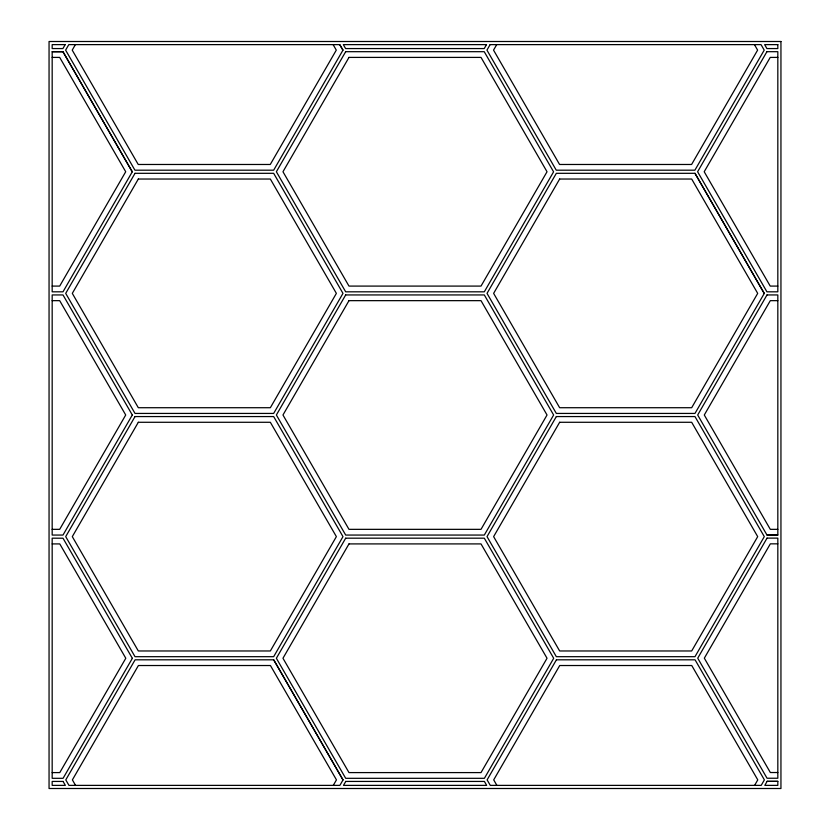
<?xml version="1.0" encoding="UTF-8"?>
<svg xmlns="http://www.w3.org/2000/svg" width="830" height="830" viewBox="0 0 830 830"><rect width="100%" height="100%" fill="white"/><g stroke="black" fill="none" stroke-linecap="round" stroke-linejoin="round"><path stroke-width="1.25" d="M75.395 44.623L72.22 50.122L138.237 164.475L270.279 164.475L336.295 50.122L333.12 44.623M132.271 171.82L62.997 291.818L52.176 291.818L52.176 51.688L62.997 51.688L132.271 171.82L62.935 51.73L52.176 51.719M342.956 50.163L273.661 170.192L134.937 170.192L65.622 50.122L68.797 44.623L339.761 44.623L342.956 50.163L339.719 44.623M496.724 44.623L493.539 50.122L559.565 164.475L691.598 164.475L757.614 50.122L754.439 44.623M333.276 785.377L336.461 779.878L270.435 665.525L138.403 665.525L72.386 779.878L75.561 785.377M343.018 779.941L339.885 785.377L68.963 785.377L65.788 779.878L135.103 659.809L273.744 659.809L343.018 779.941L273.682 659.85M764.254 293.447L694.98 413.433L556.339 413.433L487.023 293.374L556.339 173.314L694.98 173.314L764.254 293.447L694.98 173.314M754.605 785.377L757.78 779.878L691.764 665.525L559.721 665.525L493.705 779.878L496.88 785.377M767.128 781.362L764.814 785.377L777.824 785.377L777.824 781.362L767.128 781.362L777.824 781.362M52.176 57.405L59.698 57.405L125.714 171.748L59.698 286.091L52.176 286.091M777.824 57.405L770.219 57.405L704.203 171.748L770.219 286.091L777.824 286.091M52.176 300.657L59.698 300.657L125.714 415L59.698 529.343L52.176 529.343M777.824 300.657L770.302 300.657L704.286 415L770.302 529.343L777.824 529.343M766.962 534.987L777.824 534.987M777.824 543.837L770.344 543.837L704.328 658.18L770.344 772.523L777.824 772.523M52.176 543.909L59.781 543.909L125.797 658.252L59.781 772.595L52.176 772.595M65.186 44.623L62.914 48.565L52.176 48.565L52.176 44.623L65.186 44.623M135.02 173.314L65.705 293.374L135.02 413.433L273.661 413.433L342.977 293.374L273.661 173.314L135.02 173.314M138.32 179.031L72.303 293.374L138.32 407.717L270.352 407.717L336.378 293.374L270.352 179.031L138.32 179.031M132.312 415L62.997 535.06L52.176 535.06L52.176 294.94L62.997 294.94L132.312 415M135.02 416.567L65.705 536.626L135.02 656.686L273.661 656.686L342.977 536.626L273.661 416.567L135.02 416.567M345.685 51.688L276.369 171.748L345.685 291.818L484.315 291.818L553.589 171.82L484.232 51.688L345.685 51.688M138.32 422.283L72.303 536.626L138.32 650.969L270.352 650.969L336.378 536.626L270.352 422.283L138.32 422.283M348.984 57.405L282.968 171.748L348.984 286.091L481.016 286.091L547.032 171.748L481.016 57.405L348.984 57.405M486.505 44.623L484.232 48.565L345.602 48.565L343.33 44.623L486.505 44.623M132.354 658.325L63.08 778.312L52.176 778.312L52.176 538.182L63.018 538.224L132.354 658.325M490.115 44.623L486.94 50.122L556.256 170.192L694.897 170.192L764.212 50.122L761.037 44.623L490.115 44.623M345.685 294.94L276.369 415L345.685 535.06L484.315 535.06L553.631 415L484.315 294.94L345.685 294.94M348.984 300.657L282.968 415L348.984 529.343L481.016 529.343L547.032 415L481.016 300.657L348.984 300.657M345.685 538.182L276.369 658.252L345.685 778.312L484.398 778.312L553.693 658.283L484.315 538.182L345.685 538.182M348.984 543.909L282.968 658.252L348.984 772.595L481.016 772.595L547.032 658.252L481.016 543.909L348.984 543.909M559.648 179.031L493.622 293.374L559.648 407.717L691.681 407.717L757.697 293.374L691.681 179.031L559.648 179.031M766.92 51.688L697.605 171.748L766.92 291.818L777.824 291.818L777.824 51.688L766.92 51.688M345.768 781.435L343.495 785.377L486.671 785.377L484.398 781.435L345.768 781.435M556.339 416.567L487.023 536.626L556.339 656.686L694.98 656.686L764.295 536.626L694.98 416.567L556.339 416.567M559.648 422.283L493.622 536.626L559.648 650.969L691.681 650.969L757.697 536.626L691.681 422.283L559.648 422.283M556.422 659.809L487.106 779.878L490.281 785.377L761.203 785.377L764.378 779.878L695.063 659.809L556.422 659.809M767.003 294.94L697.688 415L767.003 535.06L777.824 535.06L777.824 294.94L767.003 294.94M767.045 538.12L697.729 658.18L767.045 778.239L777.824 778.239L777.824 538.12L767.045 538.12M780.947 41.5L49.053 41.5L49.053 788.5L780.947 788.5L780.947 41.5M777.824 44.623L764.648 44.623L766.92 48.565L777.824 48.565L777.824 44.623M63.08 781.435L52.176 781.435L52.176 785.377L65.352 785.377L63.08 781.435"/></g></svg>
